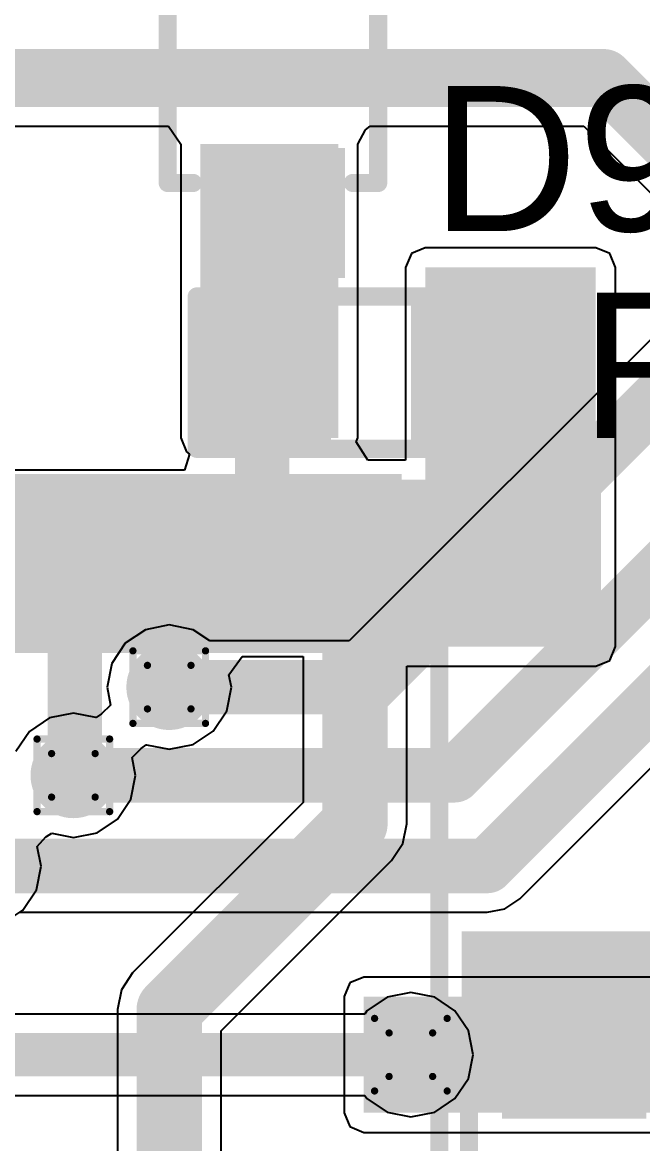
# Model space of a CAD drawing. Header units: inches. Extents: x -0.3 to 9.9, y -0.4 to 5.
# Drawn here: x 2.432 to 2.6028, y 0.5945 to 0.9035 of the extents above; entities that cross this region are included whole.
import ezdxf

# ---------------------------------------------------------------- set-up
doc = ezdxf.new("R2010")
doc.units = ezdxf.units.IN
doc.header["$MEASUREMENT"] = 0
for name, color, linetype in [('Bottom Layer', 5, 'Continuous'), ('Bottom Solder', 6, 'Continuous'), ('Drill Drawing', 1, 'Continuous'), ('Top Layer', 1, 'Continuous'), ('Top Overlay', 2, 'Continuous'), ('Top Paste', 8, 'Continuous'), ('Top Solder', 216, 'Continuous'), ('Via Holes', 16, 'Continuous')]:
    doc.layers.add(name, color=color, linetype=linetype)
doc.styles.add('Arial', font='', dxfattribs={"height": 0.2})
doc.styles.get('Arial').set_extended_font_data('Arial')

# ---------------------------------------------------------------- blocks, each defined once
blk = doc.blocks.new('14_TSSOP_55')
at = {"layer": 'Top Layer'}
for points in [[(-0.1299212, 0.08562995), (-0.0885826, 0.08562995), (-0.0885826, 0.06791345), (-0.1299212, 0.06791345)], [(0.0885827, 0.08562995), (0.1299213, 0.08562995), (0.1299213, 0.06791345), (0.0885827, 0.06791345)], [(-0.1299212, 0.06003935), (-0.0885826, 0.06003935), (-0.0885826, 0.04232285), (-0.1299212, 0.04232285)], [(0.0885827, 0.06003945), (0.1299213, 0.06003945), (0.1299213, 0.04232295), (0.0885827, 0.04232295)], [(-0.1299212, 0.03444885), (-0.0885826, 0.03444885), (-0.0885826, 0.01673235), (-0.1299212, 0.01673235)], [(0.0885827, 0.03444885), (0.1299213, 0.03444885), (0.1299213, 0.01673235), (0.0885827, 0.01673235)], [(-0.1299212, 0.00885825), (-0.0885826, 0.00885825), (-0.0885826, -0.00885825), (-0.1299212, -0.00885825)], [(0.0885827, 0.00885835), (0.1299213, 0.00885835), (0.1299213, -0.00885815), (0.0885827, -0.00885815)], [(-0.1299212, -0.01673225), (-0.0885826, -0.01673225), (-0.0885826, -0.03444875), (-0.1299212, -0.03444875)], [(0.0885827, -0.01673225), (0.1299213, -0.01673225), (0.1299213, -0.03444875), (0.0885827, -0.03444875)], [(-0.1299212, -0.04232285), (-0.0885826, -0.04232285), (-0.0885826, -0.06003935), (-0.1299212, -0.06003935)], [(0.0885827, -0.04232275), (0.1299213, -0.04232275), (0.1299213, -0.06003925), (0.0885827, -0.06003925)], [(-0.1299212, -0.06791335), (-0.0885826, -0.06791335), (-0.0885826, -0.08562985), (-0.1299212, -0.08562985)], [(0.0885827, -0.06791335), (0.1299213, -0.06791335), (0.1299213, -0.08562985), (0.0885827, -0.08562985)]]:
    blk.add_hatch(color=1, dxfattribs=at).paths.add_polyline_path(points)
at = {"layer": 'Top Overlay'}
blk.add_hatch(color=2, dxfattribs=at).paths.add_polyline_path([(-0.084112, 0.0680004), (-0.073112, 0.0680004), (-0.073112, 0.0860004), (-0.084112, 0.0860004)])
at = {"layer": 'Top Paste'}
for points in [[(-0.1299212, 0.08562995), (-0.0885826, 0.08562995), (-0.0885826, 0.06791345), (-0.1299212, 0.06791345)], [(0.0885827, 0.08562995), (0.1299213, 0.08562995), (0.1299213, 0.06791345), (0.0885827, 0.06791345)], [(-0.1299212, 0.06003935), (-0.0885826, 0.06003935), (-0.0885826, 0.04232285), (-0.1299212, 0.04232285)], [(0.0885827, 0.06003945), (0.1299213, 0.06003945), (0.1299213, 0.04232295), (0.0885827, 0.04232295)], [(-0.1299212, 0.03444885), (-0.0885826, 0.03444885), (-0.0885826, 0.01673235), (-0.1299212, 0.01673235)], [(0.0885827, 0.03444885), (0.1299213, 0.03444885), (0.1299213, 0.01673235), (0.0885827, 0.01673235)], [(-0.1299212, 0.00885825), (-0.0885826, 0.00885825), (-0.0885826, -0.00885825), (-0.1299212, -0.00885825)], [(0.0885827, 0.00885835), (0.1299213, 0.00885835), (0.1299213, -0.00885815), (0.0885827, -0.00885815)], [(-0.1299212, -0.01673225), (-0.0885826, -0.01673225), (-0.0885826, -0.03444875), (-0.1299212, -0.03444875)], [(0.0885827, -0.01673225), (0.1299213, -0.01673225), (0.1299213, -0.03444875), (0.0885827, -0.03444875)], [(-0.1299212, -0.04232285), (-0.0885826, -0.04232285), (-0.0885826, -0.06003935), (-0.1299212, -0.06003935)], [(0.0885827, -0.04232275), (0.1299213, -0.04232275), (0.1299213, -0.06003925), (0.0885827, -0.06003925)], [(-0.1299212, -0.06791335), (-0.0885826, -0.06791335), (-0.0885826, -0.08562985), (-0.1299212, -0.08562985)], [(0.0885827, -0.06791335), (0.1299213, -0.06791335), (0.1299213, -0.08562985), (0.0885827, -0.08562985)]]:
    blk.add_hatch(color=8, dxfattribs=at).paths.add_polyline_path(points)
at = {"layer": 'Top Solder'}
for points in [[(-0.1339212, 0.08962995), (-0.0845826, 0.08962995), (-0.0845826, 0.06391345), (-0.1339212, 0.06391345)], [(0.0845827, 0.08962995), (0.1339213, 0.08962995), (0.1339213, 0.06391345), (0.0845827, 0.06391345)], [(-0.1339212, 0.06403935), (-0.0845826, 0.06403935), (-0.0845826, 0.03832285), (-0.1339212, 0.03832285)], [(0.0845827, 0.06403945), (0.1339213, 0.06403945), (0.1339213, 0.03832295), (0.0845827, 0.03832295)], [(-0.1339212, 0.03844885), (-0.0845826, 0.03844885), (-0.0845826, 0.01273235), (-0.1339212, 0.01273235)], [(0.0845827, 0.03844885), (0.1339213, 0.03844885), (0.1339213, 0.01273235), (0.0845827, 0.01273235)], [(-0.1339212, 0.01285825), (-0.0845826, 0.01285825), (-0.0845826, -0.01285825), (-0.1339212, -0.01285825)], [(0.0845827, 0.01285835), (0.1339213, 0.01285835), (0.1339213, -0.01285815), (0.0845827, -0.01285815)], [(-0.1339212, -0.01273225), (-0.0845826, -0.01273225), (-0.0845826, -0.03844875), (-0.1339212, -0.03844875)], [(0.0845827, -0.01273225), (0.1339213, -0.01273225), (0.1339213, -0.03844875), (0.0845827, -0.03844875)], [(-0.1339212, -0.03832285), (-0.0845826, -0.03832285), (-0.0845826, -0.06403935), (-0.1339212, -0.06403935)], [(0.0845827, -0.03832275), (0.1339213, -0.03832275), (0.1339213, -0.06403925), (0.0845827, -0.06403925)], [(-0.1339212, -0.06391335), (-0.0845826, -0.06391335), (-0.0845826, -0.08962985), (-0.1339212, -0.08962985)], [(0.0845827, -0.06391335), (0.1339213, -0.06391335), (0.1339213, -0.08962985), (0.0845827, -0.08962985)]]:
    blk.add_hatch(color=216, dxfattribs=at).paths.add_polyline_path(points)
at = {"layer": 'Top Overlay'}
for points in [[(-0.09, 0.1, 0.005, 0.005, 0), (0.0900001, 0.1, 0.005, 0.005, 0)], [(-0.09, 0.1, 0.005, 0.005, 0), (-0.09, 0.092, 0.005, 0.005, 0)], [(0.0900001, 0.1, 0.005, 0.005, 0), (0.0900001, 0.092, 0.005, 0.005, 0)], [(-0.141, 0.082, 0.007874, 0.007874, 0), (-0.136, 0.077, 0.007874, 0.007874, 0)], [(-0.141, 0.082, 0.007874, 0.007874, 0), (-0.141, 0.072, 0.007874, 0.007874, 0)], [(-0.136, 0.077, 0.007874, 0.007874, 0), (-0.141, 0.072, 0.007874, 0.007874, 0)], [(-0.09, -0.0919999, 0.005, 0.005, 0), (-0.09, -0.0999999, 0.005, 0.005, 0)], [(0.0900001, -0.0919999, 0.005, 0.005, 0), (0.0900001, -0.0999999, 0.005, 0.005, 0)], [(-0.09, -0.0999999, 0.005, 0.005, 0), (0.0900001, -0.0999999, 0.005, 0.005, 0)]]:
    blk.add_lwpolyline(points, format="xyseb", dxfattribs=at)
for points in [[(-0.09125, 0.1, 0.0025, 0.0025, 1), (-0.08875, 0.1, 0.0025, 0.0025, 1)], [(-0.09125, 0.1, 0.0025, 0.0025, 1), (-0.08875, 0.1, 0.0025, 0.0025, 1)], [(0.0887501, 0.1, 0.0025, 0.0025, 1), (0.0912501, 0.1, 0.0025, 0.0025, 1)], [(0.0887501, 0.1, 0.0025, 0.0025, 1), (0.0912501, 0.1, 0.0025, 0.0025, 1)], [(-0.09125, 0.092, 0.0025, 0.0025, 1), (-0.08875, 0.092, 0.0025, 0.0025, 1)], [(0.0887501, 0.092, 0.0025, 0.0025, 1), (0.0912501, 0.092, 0.0025, 0.0025, 1)], [(-0.1429685, 0.082, 0.003937, 0.003937, 1), (-0.1390315, 0.082, 0.003937, 0.003937, 1)], [(-0.1429685, 0.082, 0.003937, 0.003937, 1), (-0.1390315, 0.082, 0.003937, 0.003937, 1)], [(-0.1379685, 0.077, 0.003937, 0.003937, 1), (-0.1340315, 0.077, 0.003937, 0.003937, 1)], [(-0.1379685, 0.077, 0.003937, 0.003937, 1), (-0.1340315, 0.077, 0.003937, 0.003937, 1)], [(-0.1429685, 0.072, 0.003937, 0.003937, 1), (-0.1390315, 0.072, 0.003937, 0.003937, 1)], [(-0.1429685, 0.072, 0.003937, 0.003937, 1), (-0.1390315, 0.072, 0.003937, 0.003937, 1)], [(-0.09125, -0.0919999, 0.0025, 0.0025, 1), (-0.08875, -0.0919999, 0.0025, 0.0025, 1)], [(0.0887501, -0.0919999, 0.0025, 0.0025, 1), (0.0912501, -0.0919999, 0.0025, 0.0025, 1)], [(-0.09125, -0.0999999, 0.0025, 0.0025, 1), (-0.08875, -0.0999999, 0.0025, 0.0025, 1)], [(-0.09125, -0.0999999, 0.0025, 0.0025, 1), (-0.08875, -0.0999999, 0.0025, 0.0025, 1)], [(0.0887501, -0.0999999, 0.0025, 0.0025, 1), (0.0912501, -0.0999999, 0.0025, 0.0025, 1)], [(0.0887501, -0.0999999, 0.0025, 0.0025, 1), (0.0912501, -0.0999999, 0.0025, 0.0025, 1)]]:
    blk.add_lwpolyline(points, format="xyseb", close=True, dxfattribs=at)
blk = doc.blocks.new('R___0603_95')
at = {"layer": 'Top Layer'}
for points in [[(-0.015, 0.0175), (-0.015, -0.0175), (-0.045, -0.0175), (-0.045, 0.0175)], [(0.045, 0.0175), (0.045, -0.0175), (0.015, -0.0175), (0.015, 0.0175)]]:
    blk.add_hatch(color=1, dxfattribs=at).paths.add_polyline_path(points)
at = {"layer": 'Top Paste'}
for points in [[(-0.015, 0.0175), (-0.015, -0.0175), (-0.045, -0.0175), (-0.045, 0.0175)], [(0.045, 0.0175), (0.045, -0.0175), (0.015, -0.0175), (0.015, 0.0175)]]:
    blk.add_hatch(color=8, dxfattribs=at).paths.add_polyline_path(points)
at = {"layer": 'Top Solder'}
for points in [[(-0.011, 0.0215), (-0.011, -0.0215), (-0.049, -0.0215), (-0.049, 0.0215)], [(0.049, 0.0215), (0.049, -0.0215), (0.011, -0.0215), (0.011, 0.0215)]]:
    blk.add_hatch(color=216, dxfattribs=at).paths.add_polyline_path(points)
at = {"layer": 'Top Overlay'}
for points in [[(-0.048, 0.021, 0.005, 0.005, 0), (0.048, 0.021, 0.005, 0.005, 0)], [(-0.048, -0.021, 0.005, 0.005, 0), (-0.048, 0.021, 0.005, 0.005, 0)], [(0.048, -0.021, 0.005, 0.005, 0), (0.048, 0.021, 0.005, 0.005, 0)], [(-0.048, -0.021, 0.005, 0.005, 0), (0.048, -0.021, 0.005, 0.005, 0)]]:
    blk.add_lwpolyline(points, format="xyseb", dxfattribs=at)
for points in [[(-0.04925, 0.021, 0.0025, 0.0025, 1), (-0.04675, 0.021, 0.0025, 0.0025, 1)], [(-0.04925, 0.021, 0.0025, 0.0025, 1), (-0.04675, 0.021, 0.0025, 0.0025, 1)], [(0.04675, 0.021, 0.0025, 0.0025, 1), (0.04925, 0.021, 0.0025, 0.0025, 1)], [(0.04675, 0.021, 0.0025, 0.0025, 1), (0.04925, 0.021, 0.0025, 0.0025, 1)], [(-0.04925, -0.021, 0.0025, 0.0025, 1), (-0.04675, -0.021, 0.0025, 0.0025, 1)], [(-0.04925, -0.021, 0.0025, 0.0025, 1), (-0.04675, -0.021, 0.0025, 0.0025, 1)], [(0.04675, -0.021, 0.0025, 0.0025, 1), (0.04925, -0.021, 0.0025, 0.0025, 1)], [(0.04675, -0.021, 0.0025, 0.0025, 1), (0.04925, -0.021, 0.0025, 0.0025, 1)]]:
    blk.add_lwpolyline(points, format="xyseb", close=True, dxfattribs=at)
blk = doc.blocks.new('SOD_323_158')
at = {"layer": 'Top Layer'}
for points in [[(-0.02952755, -0.01771655), (-0.06102365, -0.01771655), (-0.06102365, 0.01771655), (-0.02952755, 0.01771655)], [(0.06102365, -0.01771655), (0.02952755, -0.01771655), (0.02952755, 0.01771655), (0.06102365, 0.01771655)]]:
    blk.add_hatch(color=1, dxfattribs=at).paths.add_polyline_path(points)
at = {"layer": 'Top Overlay'}
for points in [[(-0.079, 0.019), (-0.036, 0.019), (-0.036, 0.031), (-0.079, 0.031)], [(-0.079, -0.02), (-0.062, -0.02), (-0.062, 0.02), (-0.079, 0.02)], [(-0.079, -0.031), (-0.036, -0.031), (-0.036, -0.019), (-0.079, -0.019)]]:
    blk.add_hatch(color=2, dxfattribs=at).paths.add_polyline_path(points)
at = {"layer": 'Top Paste'}
for points in [[(-0.02952755, -0.01771655), (-0.06102365, -0.01771655), (-0.06102365, 0.01771655), (-0.02952755, 0.01771655)], [(0.06102365, -0.01771655), (0.02952755, -0.01771655), (0.02952755, 0.01771655), (0.06102365, 0.01771655)]]:
    blk.add_hatch(color=8, dxfattribs=at).paths.add_polyline_path(points)
at = {"layer": 'Top Solder'}
for points in [[(-0.02736215, -0.01988195), (-0.06318905, -0.01988195), (-0.06318905, 0.01988195), (-0.02736215, 0.01988195)], [(0.06318905, -0.01988195), (0.02736215, -0.01988195), (0.02736215, 0.01988195), (0.06318905, 0.01988195)]]:
    blk.add_hatch(color=216, dxfattribs=at).paths.add_polyline_path(points)
at = {"layer": 'Top Overlay'}
for points in [[(0.037, 0.029, 0.005, 0.005, 0), (-0.036, 0.029, 0.005, 0.005, 0)], [(0.037, 0.022, 0.005, 0.005, 0), (0.037, 0.029, 0.005, 0.005, 0)], [(0.037, -0.029, 0.005, 0.005, 0), (0.037, -0.022, 0.005, 0.005, 0)], [(0.037, -0.029, 0.005, 0.005, 0), (-0.036, -0.029, 0.005, 0.005, 0)]]:
    blk.add_lwpolyline(points, format="xyseb", dxfattribs=at)
for points in [[(-0.03725, 0.029, 0.0025, 0.0025, 1), (-0.03475, 0.029, 0.0025, 0.0025, 1)], [(0.03575, 0.029, 0.0025, 0.0025, 1), (0.03825, 0.029, 0.0025, 0.0025, 1)], [(0.03575, 0.029, 0.0025, 0.0025, 1), (0.03825, 0.029, 0.0025, 0.0025, 1)], [(0.03575, 0.022, 0.0025, 0.0025, 1), (0.03825, 0.022, 0.0025, 0.0025, 1)], [(0.03575, -0.022, 0.0025, 0.0025, 1), (0.03825, -0.022, 0.0025, 0.0025, 1)], [(-0.03725, -0.029, 0.0025, 0.0025, 1), (-0.03475, -0.029, 0.0025, 0.0025, 1)], [(0.03575, -0.029, 0.0025, 0.0025, 1), (0.03825, -0.029, 0.0025, 0.0025, 1)], [(0.03575, -0.029, 0.0025, 0.0025, 1), (0.03825, -0.029, 0.0025, 0.0025, 1)]]:
    blk.add_lwpolyline(points, format="xyseb", close=True, dxfattribs=at)
blk = doc.blocks.new('SOD_323_160')
at = {"layer": 'Top Layer'}
for points in [[(-0.02952755, -0.01771655), (-0.06102365, -0.01771655), (-0.06102365, 0.01771655), (-0.02952755, 0.01771655)], [(0.06102365, -0.01771655), (0.02952755, -0.01771655), (0.02952755, 0.01771655), (0.06102365, 0.01771655)]]:
    blk.add_hatch(color=1, dxfattribs=at).paths.add_polyline_path(points)
at = {"layer": 'Top Overlay'}
for points in [[(-0.079, 0.019), (-0.036, 0.019), (-0.036, 0.031), (-0.079, 0.031)], [(-0.079, -0.02), (-0.062, -0.02), (-0.062, 0.02), (-0.079, 0.02)], [(-0.079, -0.031), (-0.036, -0.031), (-0.036, -0.019), (-0.079, -0.019)]]:
    blk.add_hatch(color=2, dxfattribs=at).paths.add_polyline_path(points)
at = {"layer": 'Top Paste'}
for points in [[(-0.02952755, -0.01771655), (-0.06102365, -0.01771655), (-0.06102365, 0.01771655), (-0.02952755, 0.01771655)], [(0.06102365, -0.01771655), (0.02952755, -0.01771655), (0.02952755, 0.01771655), (0.06102365, 0.01771655)]]:
    blk.add_hatch(color=8, dxfattribs=at).paths.add_polyline_path(points)
at = {"layer": 'Top Solder'}
for points in [[(-0.02736215, -0.01988195), (-0.06318905, -0.01988195), (-0.06318905, 0.01988195), (-0.02736215, 0.01988195)], [(0.06318905, -0.01988195), (0.02736215, -0.01988195), (0.02736215, 0.01988195), (0.06318905, 0.01988195)]]:
    blk.add_hatch(color=216, dxfattribs=at).paths.add_polyline_path(points)
at = {"layer": 'Top Overlay'}
for points in [[(0.037, 0.029, 0.005, 0.005, 0), (-0.036, 0.029, 0.005, 0.005, 0)], [(0.037, 0.022, 0.005, 0.005, 0), (0.037, 0.029, 0.005, 0.005, 0)], [(0.037, -0.029, 0.005, 0.005, 0), (0.037, -0.022, 0.005, 0.005, 0)], [(0.037, -0.029, 0.005, 0.005, 0), (-0.036, -0.029, 0.005, 0.005, 0)]]:
    blk.add_lwpolyline(points, format="xyseb", dxfattribs=at)
for points in [[(-0.03725, 0.029, 0.0025, 0.0025, 1), (-0.03475, 0.029, 0.0025, 0.0025, 1)], [(0.03575, 0.029, 0.0025, 0.0025, 1), (0.03825, 0.029, 0.0025, 0.0025, 1)], [(0.03575, 0.029, 0.0025, 0.0025, 1), (0.03825, 0.029, 0.0025, 0.0025, 1)], [(0.03575, 0.022, 0.0025, 0.0025, 1), (0.03825, 0.022, 0.0025, 0.0025, 1)], [(0.03575, -0.022, 0.0025, 0.0025, 1), (0.03825, -0.022, 0.0025, 0.0025, 1)], [(-0.03725, -0.029, 0.0025, 0.0025, 1), (-0.03475, -0.029, 0.0025, 0.0025, 1)], [(0.03575, -0.029, 0.0025, 0.0025, 1), (0.03825, -0.029, 0.0025, 0.0025, 1)], [(0.03575, -0.029, 0.0025, 0.0025, 1), (0.03825, -0.029, 0.0025, 0.0025, 1)]]:
    blk.add_lwpolyline(points, format="xyseb", close=True, dxfattribs=at)
blk = doc.blocks.new('C___0603_207')
at = {"layer": 'Top Layer'}
for points in [[(-0.015, 0.0175), (-0.015, -0.0175), (-0.045, -0.0175), (-0.045, 0.0175)], [(0.045, 0.0175), (0.045, -0.0175), (0.015, -0.0175), (0.015, 0.0175)]]:
    blk.add_hatch(color=1, dxfattribs=at).paths.add_polyline_path(points)
at = {"layer": 'Top Paste'}
for points in [[(-0.015, 0.0175), (-0.015, -0.0175), (-0.045, -0.0175), (-0.045, 0.0175)], [(0.045, 0.0175), (0.045, -0.0175), (0.015, -0.0175), (0.015, 0.0175)]]:
    blk.add_hatch(color=8, dxfattribs=at).paths.add_polyline_path(points)
at = {"layer": 'Top Solder'}
for points in [[(-0.0126378, 0.0198622), (-0.0126378, -0.0198622), (-0.0473622, -0.0198622), (-0.0473622, 0.0198622)], [(0.0473622, 0.0198622), (0.0473622, -0.0198622), (0.0126378, -0.0198622), (0.0126378, 0.0198622)]]:
    blk.add_hatch(color=216, dxfattribs=at).paths.add_polyline_path(points)
at = {"layer": 'Top Overlay'}
for points in [[(-0.049, 0.021, 0.005, 0.005, 0), (-0.049, -0.021, 0.005, 0.005, 0)], [(-0.018, 0.021, 0.005, 0.005, 0), (-0.049, 0.021, 0.005, 0.005, 0)], [(0.049, 0.021, 0.005, 0.005, 0), (0.018, 0.021, 0.005, 0.005, 0)], [(0.049, 0.021, 0.005, 0.005, 0), (0.049, -0.021, 0.005, 0.005, 0)], [(-0.018, -0.021, 0.005, 0.005, 0), (-0.049, -0.021, 0.005, 0.005, 0)], [(0.049, -0.021, 0.005, 0.005, 0), (0.018, -0.021, 0.005, 0.005, 0)]]:
    blk.add_lwpolyline(points, format="xyseb", dxfattribs=at)
for points in [[(-0.05025, 0.021, 0.0025, 0.0025, 1), (-0.04775, 0.021, 0.0025, 0.0025, 1)], [(-0.05025, 0.021, 0.0025, 0.0025, 1), (-0.04775, 0.021, 0.0025, 0.0025, 1)], [(-0.01925, 0.021, 0.0025, 0.0025, 1), (-0.01675, 0.021, 0.0025, 0.0025, 1)], [(0.01675, 0.021, 0.0025, 0.0025, 1), (0.01925, 0.021, 0.0025, 0.0025, 1)], [(0.04775, 0.021, 0.0025, 0.0025, 1), (0.05025, 0.021, 0.0025, 0.0025, 1)], [(0.04775, 0.021, 0.0025, 0.0025, 1), (0.05025, 0.021, 0.0025, 0.0025, 1)], [(-0.05025, -0.021, 0.0025, 0.0025, 1), (-0.04775, -0.021, 0.0025, 0.0025, 1)], [(-0.05025, -0.021, 0.0025, 0.0025, 1), (-0.04775, -0.021, 0.0025, 0.0025, 1)], [(-0.01925, -0.021, 0.0025, 0.0025, 1), (-0.01675, -0.021, 0.0025, 0.0025, 1)], [(0.01675, -0.021, 0.0025, 0.0025, 1), (0.01925, -0.021, 0.0025, 0.0025, 1)], [(0.04775, -0.021, 0.0025, 0.0025, 1), (0.05025, -0.021, 0.0025, 0.0025, 1)], [(0.04775, -0.021, 0.0025, 0.0025, 1), (0.05025, -0.021, 0.0025, 0.0025, 1)]]:
    blk.add_lwpolyline(points, format="xyseb", close=True, dxfattribs=at)

msp = doc.modelspace()

# ---------------------------------------------------------------- hatches: boundary and pattern name
at = {"layer": 'Bottom Layer'}
h = msp.add_hatch(color=5, dxfattribs=at)
edge = h.paths.add_edge_path()
edge.add_arc((2.4724131, 0.720311), 0.011811, 0, 360)
h = msp.add_hatch(color=5, dxfattribs=at)
edge = h.paths.add_edge_path()
edge.add_arc((2.446, 0.696), 0.011811, 0, 360)
h = msp.add_hatch(color=5, dxfattribs=at)
edge = h.paths.add_edge_path()
edge.add_arc((2.539, 0.619), 0.011811, 0, 360)
at = {"layer": 'Bottom Solder'}
h = msp.add_hatch(color=6, dxfattribs=at)
edge = h.paths.add_edge_path()
edge.add_arc((2.4724131, 0.720311), 0.0059055, 0, 360)
h = msp.add_hatch(color=6, dxfattribs=at)
edge = h.paths.add_edge_path()
edge.add_arc((2.446, 0.696), 0.0059055, 0, 360)
h = msp.add_hatch(color=6, dxfattribs=at)
edge = h.paths.add_edge_path()
edge.add_arc((2.539, 0.619), 0.0059055, 0, 360)
at = {"layer": 'Top Layer'}
for points in [[(2.481, 0.789), (2.519, 0.789), (2.519, 0.87), (2.481, 0.87)], [(2.5899611, 0.836), (2.5429611, 0.836), (2.5429611, 0.731504), (2.5899611, 0.731504)], [(2.5139611, 0.7315039), (2.5899611, 0.7315039), (2.5899611, 0.7775039), (2.5139611, 0.7775039)], [(2.526, 0.603), (2.662, 0.603), (2.662, 0.635), (2.526, 0.635)]]:
    msp.add_hatch(color=1, dxfattribs=at).paths.add_polyline_path(points)
h = msp.add_hatch(color=1, dxfattribs=at)
edge = h.paths.add_edge_path()
edge.add_arc((2.4724131, 0.720311), 0.011811, 0, 360)
h = msp.add_hatch(color=1, dxfattribs=at)
edge = h.paths.add_edge_path()
edge.add_arc((2.446, 0.696), 0.011811, 0, 360)
h = msp.add_hatch(color=1, dxfattribs=at)
edge = h.paths.add_edge_path()
edge.add_arc((2.539, 0.619), 0.011811, 0, 360)
at = {"layer": 'Top Solder'}
h = msp.add_hatch(color=216, dxfattribs=at)
edge = h.paths.add_edge_path()
edge.add_arc((2.4724131, 0.720311), 0.0059055, 0, 360)
h = msp.add_hatch(color=216, dxfattribs=at)
edge = h.paths.add_edge_path()
edge.add_arc((2.446, 0.696), 0.0059055, 0, 360)
h = msp.add_hatch(color=216, dxfattribs=at)
edge = h.paths.add_edge_path()
edge.add_arc((2.539, 0.619), 0.0059055, 0, 360)
at = {"layer": 'Via Holes'}
h = msp.add_hatch(color=7, dxfattribs=at)
edge = h.paths.add_edge_path()
edge.add_arc((2.4724131, 0.720311), 0.0059055, 0, 360)
h = msp.add_hatch(color=7, dxfattribs=at)
edge = h.paths.add_edge_path()
edge.add_arc((2.446, 0.696), 0.0059055, 0, 360)
h = msp.add_hatch(color=7, dxfattribs=at)
edge = h.paths.add_edge_path()
edge.add_arc((2.539, 0.619), 0.0059055, 0, 360)

# ---------------------------------------------------------------- linework, layer by layer
at = {"layer": 'Bottom Layer'}
for p, q in [((2.6102551, 0.8212791), (2.5220319, 0.7330559)), ((2.569012, 0.661988), (2.6883482, 0.7813242)), ((2.4658538, 0.7361466), (2.4602931, 0.732431)), ((2.4724131, 0.7374513), (2.4658538, 0.7361466)), ((2.4789724, 0.7361466), (2.4724131, 0.7374513)), ((2.4835979, 0.7330559), (2.4789724, 0.7361466)), ((2.4602931, 0.732431), (2.4565775, 0.7268703)), ((2.5220319, 0.7330559), (2.4835979, 0.7330559)), ((2.4565775, 0.7268703), (2.4552728, 0.720311)), ((2.4552728, 0.720311), (2.4562535, 0.7153807)), ((2.4562535, 0.7153807), (2.4537102, 0.7129401)), ((2.4394407, 0.7118356), (2.43388, 0.70812)), ((2.446, 0.7131403), (2.4394407, 0.7118356)), ((2.4522359, 0.7118999), (2.446, 0.7131403)), ((2.4523191, 0.7119354), (2.4522359, 0.7118999)), ((2.4537102, 0.7129401), (2.4523191, 0.7119354)), ((2.43388, 0.70812), (2.4301644, 0.7025593)), ((2.5648773, 0.6592252), (2.569012, 0.661988)), ((2.4311848, 0.6582551), (2.56, 0.6582551)), ((2.56, 0.6582551), (2.5648773, 0.6592252)), ((2.5324407, 0.6348356), (2.52688, 0.63112)), ((2.539, 0.6361403), (2.5324407, 0.6348356)), ((2.5455593, 0.6348356), (2.539, 0.6361403)), ((2.55112, 0.63112), (2.5455593, 0.6348356)), ((2.52688, 0.63112), (2.5262756, 0.6302155)), ((2.5548356, 0.6255593), (2.55112, 0.63112)), ((2.5262756, 0.6302155), (2.4096456, 0.6302155)), ((2.5561403, 0.619), (2.5548356, 0.6255593)), ((2.5548356, 0.6124407), (2.5561403, 0.619)), ((2.55112, 0.60688), (2.5548356, 0.6124407)), ((2.4050005, 0.6077845), (2.5262756, 0.6077845)), ((2.5262756, 0.6077845), (2.52688, 0.60688)), ((2.52688, 0.60688), (2.5324407, 0.6031644)), ((2.5455593, 0.6031644), (2.55112, 0.60688)), ((2.5324407, 0.6031644), (2.539, 0.6018597)), ((2.539, 0.6018597), (2.5455593, 0.6031644))]:
    msp.add_line(p, q, dxfattribs=at)
for points in [[(2.527311, 0.720311, 0.015, 0.015, 0), (2.623, 0.816, 0.015, 0.015, 0)], [(2.551, 0.696, 0.015, 0.015, 0), (2.655, 0.8, 0.015, 0.015, 0)], [(2.56, 0.671, 0.015, 0.015, 0), (2.6793362, 0.7903362, 0.015, 0.015, 0)], [(2.4724131, 0.720311, 0.015, 0.015, 0), (2.527311, 0.720311, 0.015, 0.015, 0)], [(2.446, 0.696, 0.015, 0.015, 0), (2.551, 0.696, 0.015, 0.015, 0)], [(2.42, 0.671, 0.015, 0.015, 0), (2.56, 0.671, 0.015, 0.015, 0)], [(2.405, 0.619, 0.012, 0.012, 0), (2.539, 0.619, 0.012, 0.012, 0)]]:
    msp.add_lwpolyline(points, format="xyseb", dxfattribs=at)
for points in [[(2.4686631, 0.720311, 0.0075, 0.0075, 1), (2.4761631, 0.720311, 0.0075, 0.0075, 1)], [(2.523561, 0.720311, 0.0075, 0.0075, 1), (2.531061, 0.720311, 0.0075, 0.0075, 1)], [(2.523561, 0.720311, 0.0075, 0.0075, 1), (2.531061, 0.720311, 0.0075, 0.0075, 1)], [(2.44225, 0.696, 0.0075, 0.0075, 1), (2.44975, 0.696, 0.0075, 0.0075, 1)], [(2.54725, 0.696, 0.0075, 0.0075, 1), (2.55475, 0.696, 0.0075, 0.0075, 1)], [(2.54725, 0.696, 0.0075, 0.0075, 1), (2.55475, 0.696, 0.0075, 0.0075, 1)], [(2.55625, 0.671, 0.0075, 0.0075, 1), (2.56375, 0.671, 0.0075, 0.0075, 1)], [(2.55625, 0.671, 0.0075, 0.0075, 1), (2.56375, 0.671, 0.0075, 0.0075, 1)], [(2.536, 0.619, 0.006, 0.006, 1), (2.542, 0.619, 0.006, 0.006, 1)]]:
    msp.add_lwpolyline(points, format="xyseb", close=True, dxfattribs=at)
at = {"layer": 'Drill Drawing'}
for points in [[(2.4624131, 0.730311, 0.002, 0.002, 0), (2.4824131, 0.730311, 0.002, 0.002, 0)], [(2.4624131, 0.710311, 0.002, 0.002, 0), (2.4624131, 0.730311, 0.002, 0.002, 0)], [(2.4824131, 0.710311, 0.002, 0.002, 0), (2.4824131, 0.730311, 0.002, 0.002, 0)], [(2.4664131, 0.726311, 0.002, 0.002, 0), (2.4784131, 0.726311, 0.002, 0.002, 0)], [(2.4664131, 0.714311, 0.002, 0.002, 0), (2.4664131, 0.726311, 0.002, 0.002, 0)], [(2.4784131, 0.714311, 0.002, 0.002, 0), (2.4784131, 0.726311, 0.002, 0.002, 0)], [(2.4664131, 0.714311, 0.002, 0.002, 0), (2.4784131, 0.714311, 0.002, 0.002, 0)], [(2.4624131, 0.710311, 0.002, 0.002, 0), (2.4824131, 0.710311, 0.002, 0.002, 0)], [(2.436, 0.706, 0.002, 0.002, 0), (2.456, 0.706, 0.002, 0.002, 0)], [(2.436, 0.686, 0.002, 0.002, 0), (2.436, 0.706, 0.002, 0.002, 0)], [(2.456, 0.686, 0.002, 0.002, 0), (2.456, 0.706, 0.002, 0.002, 0)], [(2.44, 0.702, 0.002, 0.002, 0), (2.452, 0.702, 0.002, 0.002, 0)], [(2.44, 0.69, 0.002, 0.002, 0), (2.44, 0.702, 0.002, 0.002, 0)], [(2.452, 0.69, 0.002, 0.002, 0), (2.452, 0.702, 0.002, 0.002, 0)], [(2.44, 0.69, 0.002, 0.002, 0), (2.452, 0.69, 0.002, 0.002, 0)], [(2.436, 0.686, 0.002, 0.002, 0), (2.456, 0.686, 0.002, 0.002, 0)], [(2.529, 0.629, 0.002, 0.002, 0), (2.549, 0.629, 0.002, 0.002, 0)], [(2.529, 0.609, 0.002, 0.002, 0), (2.529, 0.629, 0.002, 0.002, 0)], [(2.549, 0.609, 0.002, 0.002, 0), (2.549, 0.629, 0.002, 0.002, 0)], [(2.533, 0.625, 0.002, 0.002, 0), (2.545, 0.625, 0.002, 0.002, 0)], [(2.533, 0.613, 0.002, 0.002, 0), (2.533, 0.625, 0.002, 0.002, 0)], [(2.545, 0.613, 0.002, 0.002, 0), (2.545, 0.625, 0.002, 0.002, 0)], [(2.533, 0.613, 0.002, 0.002, 0), (2.545, 0.613, 0.002, 0.002, 0)], [(2.529, 0.609, 0.002, 0.002, 0), (2.549, 0.609, 0.002, 0.002, 0)]]:
    msp.add_lwpolyline(points, format="xyseb", dxfattribs=at)
for points in [[(2.4619131, 0.730311, 0.001, 0.001, 1), (2.4629131, 0.730311, 0.001, 0.001, 1)], [(2.4619131, 0.730311, 0.001, 0.001, 1), (2.4629131, 0.730311, 0.001, 0.001, 1)], [(2.4819131, 0.730311, 0.001, 0.001, 1), (2.4829131, 0.730311, 0.001, 0.001, 1)], [(2.4819131, 0.730311, 0.001, 0.001, 1), (2.4829131, 0.730311, 0.001, 0.001, 1)], [(2.4659131, 0.726311, 0.001, 0.001, 1), (2.4669131, 0.726311, 0.001, 0.001, 1)], [(2.4659131, 0.726311, 0.001, 0.001, 1), (2.4669131, 0.726311, 0.001, 0.001, 1)], [(2.4779131, 0.726311, 0.001, 0.001, 1), (2.4789131, 0.726311, 0.001, 0.001, 1)], [(2.4779131, 0.726311, 0.001, 0.001, 1), (2.4789131, 0.726311, 0.001, 0.001, 1)], [(2.4659131, 0.714311, 0.001, 0.001, 1), (2.4669131, 0.714311, 0.001, 0.001, 1)], [(2.4659131, 0.714311, 0.001, 0.001, 1), (2.4669131, 0.714311, 0.001, 0.001, 1)], [(2.4779131, 0.714311, 0.001, 0.001, 1), (2.4789131, 0.714311, 0.001, 0.001, 1)], [(2.4779131, 0.714311, 0.001, 0.001, 1), (2.4789131, 0.714311, 0.001, 0.001, 1)], [(2.4619131, 0.710311, 0.001, 0.001, 1), (2.4629131, 0.710311, 0.001, 0.001, 1)], [(2.4619131, 0.710311, 0.001, 0.001, 1), (2.4629131, 0.710311, 0.001, 0.001, 1)], [(2.4819131, 0.710311, 0.001, 0.001, 1), (2.4829131, 0.710311, 0.001, 0.001, 1)], [(2.4819131, 0.710311, 0.001, 0.001, 1), (2.4829131, 0.710311, 0.001, 0.001, 1)], [(2.4355, 0.706, 0.001, 0.001, 1), (2.4365, 0.706, 0.001, 0.001, 1)], [(2.4355, 0.706, 0.001, 0.001, 1), (2.4365, 0.706, 0.001, 0.001, 1)], [(2.4555, 0.706, 0.001, 0.001, 1), (2.4565, 0.706, 0.001, 0.001, 1)], [(2.4555, 0.706, 0.001, 0.001, 1), (2.4565, 0.706, 0.001, 0.001, 1)], [(2.4395, 0.702, 0.001, 0.001, 1), (2.4405, 0.702, 0.001, 0.001, 1)], [(2.4395, 0.702, 0.001, 0.001, 1), (2.4405, 0.702, 0.001, 0.001, 1)], [(2.4515, 0.702, 0.001, 0.001, 1), (2.4525, 0.702, 0.001, 0.001, 1)], [(2.4515, 0.702, 0.001, 0.001, 1), (2.4525, 0.702, 0.001, 0.001, 1)], [(2.4395, 0.69, 0.001, 0.001, 1), (2.4405, 0.69, 0.001, 0.001, 1)], [(2.4395, 0.69, 0.001, 0.001, 1), (2.4405, 0.69, 0.001, 0.001, 1)], [(2.4515, 0.69, 0.001, 0.001, 1), (2.4525, 0.69, 0.001, 0.001, 1)], [(2.4515, 0.69, 0.001, 0.001, 1), (2.4525, 0.69, 0.001, 0.001, 1)], [(2.4355, 0.686, 0.001, 0.001, 1), (2.4365, 0.686, 0.001, 0.001, 1)], [(2.4355, 0.686, 0.001, 0.001, 1), (2.4365, 0.686, 0.001, 0.001, 1)], [(2.4555, 0.686, 0.001, 0.001, 1), (2.4565, 0.686, 0.001, 0.001, 1)], [(2.4555, 0.686, 0.001, 0.001, 1), (2.4565, 0.686, 0.001, 0.001, 1)], [(2.5285, 0.629, 0.001, 0.001, 1), (2.5295, 0.629, 0.001, 0.001, 1)], [(2.5285, 0.629, 0.001, 0.001, 1), (2.5295, 0.629, 0.001, 0.001, 1)], [(2.5485, 0.629, 0.001, 0.001, 1), (2.5495, 0.629, 0.001, 0.001, 1)], [(2.5485, 0.629, 0.001, 0.001, 1), (2.5495, 0.629, 0.001, 0.001, 1)], [(2.5325, 0.625, 0.001, 0.001, 1), (2.5335, 0.625, 0.001, 0.001, 1)], [(2.5325, 0.625, 0.001, 0.001, 1), (2.5335, 0.625, 0.001, 0.001, 1)], [(2.5445, 0.625, 0.001, 0.001, 1), (2.5455, 0.625, 0.001, 0.001, 1)], [(2.5445, 0.625, 0.001, 0.001, 1), (2.5455, 0.625, 0.001, 0.001, 1)], [(2.5325, 0.613, 0.001, 0.001, 1), (2.5335, 0.613, 0.001, 0.001, 1)], [(2.5325, 0.613, 0.001, 0.001, 1), (2.5335, 0.613, 0.001, 0.001, 1)], [(2.5445, 0.613, 0.001, 0.001, 1), (2.5455, 0.613, 0.001, 0.001, 1)], [(2.5445, 0.613, 0.001, 0.001, 1), (2.5455, 0.613, 0.001, 0.001, 1)], [(2.5285, 0.609, 0.001, 0.001, 1), (2.5295, 0.609, 0.001, 0.001, 1)], [(2.5285, 0.609, 0.001, 0.001, 1), (2.5295, 0.609, 0.001, 0.001, 1)], [(2.5485, 0.609, 0.001, 0.001, 1), (2.5495, 0.609, 0.001, 0.001, 1)], [(2.5485, 0.609, 0.001, 0.001, 1), (2.5495, 0.609, 0.001, 0.001, 1)]]:
    msp.add_lwpolyline(points, format="xyseb", close=True, dxfattribs=at)
at = {"layer": 'Top Layer'}
for p, q in [((1.9267047, 0.8749343), (2.4722198, 0.8749343)), ((2.4722198, 0.8749343), (2.475588, 0.8699999)), ((2.5264537, 0.8739014), (2.5277802, 0.8749343)), ((2.5277802, 0.8749343), (2.5866764, 0.8749343)), ((2.5866764, 0.8749343), (2.6064181, 0.8551926)), ((2.524412, 0.8699999), (2.5264537, 0.8739014)), ((2.475588, 0.8699999), (2.475588, 0.789)), ((2.524412, 0.789), (2.524412, 0.8699999)), ((2.5429611, 0.841412), (2.5391342, 0.8398269)), ((2.5899611, 0.841412), (2.5429611, 0.841412)), ((2.593788, 0.8398269), (2.5899611, 0.841412)), ((2.5391342, 0.8398269), (2.5375491, 0.836)), ((2.5953731, 0.836), (2.593788, 0.8398269)), ((2.5375491, 0.836), (2.5375491, 0.7829159)), ((2.5953731, 0.7315039), (2.5953731, 0.836)), ((2.475588, 0.789), (2.477173, 0.785173)), ((2.523963, 0.787916), (2.524412, 0.789)), ((2.477173, 0.785173), (2.4779999, 0.7845)), ((2.5271026, 0.7829159), (2.523963, 0.787916)), ((2.4779999, 0.7845), (2.4766016, 0.7800792)), ((2.5375491, 0.7829159), (2.5271026, 0.7829159)), ((2.4766016, 0.7800792), (2.3889091, 0.7800792)), ((2.593788, 0.727677), (2.5953731, 0.7315039)), ((2.4888712, 0.7237405), (2.4925548, 0.7287406)), ((2.4925548, 0.7287406), (2.5093199, 0.7287406)), ((2.5093199, 0.7287406), (2.5093199, 0.6885458)), ((2.5899611, 0.7260919), (2.593788, 0.727677)), ((2.4895534, 0.720311), (2.4888712, 0.7237405)), ((2.5378685, 0.6826336), (2.5378685, 0.7260919)), ((2.5378685, 0.7260919), (2.5899611, 0.7260919)), ((2.4882487, 0.7137517), (2.4895534, 0.720311)), ((2.4845331, 0.708191), (2.4882487, 0.7137517)), ((2.4789724, 0.7044754), (2.4845331, 0.708191)), ((2.4621596, 0.7009303), (2.4647029, 0.7033709)), ((2.4647029, 0.7033709), (2.466094, 0.7043756)), ((2.466094, 0.7043756), (2.4661772, 0.7044111)), ((2.4661772, 0.7044111), (2.4724131, 0.7031707)), ((2.4724131, 0.7031707), (2.4789724, 0.7044754)), ((2.4631403, 0.696), (2.4621596, 0.7009303)), ((2.4618356, 0.6894407), (2.4631403, 0.696)), ((2.45812, 0.68388), (2.4618356, 0.6894407)), ((2.5093199, 0.6885458), (2.4623196, 0.6415455)), ((2.4525593, 0.6801644), (2.45812, 0.68388)), ((2.4385887, 0.6791811), (2.4400515, 0.6800429)), ((2.4400515, 0.6800429), (2.446, 0.6788597)), ((2.446, 0.6788597), (2.4525593, 0.6801644)), ((2.5367819, 0.6771706), (2.5378686, 0.6826331)), ((2.5378686, 0.6826331), (2.5378685, 0.6826336)), ((2.4360649, 0.6764066), (2.4384541, 0.6790661)), ((2.4384541, 0.6790661), (2.4385887, 0.6791811)), ((2.5336877, 0.6725396), (2.5367819, 0.6771706)), ((2.4371403, 0.671), (2.4360649, 0.6764066)), ((2.4358356, 0.6644407), (2.4371403, 0.671)), ((2.4866874, 0.6255393), (2.5336877, 0.6725396)), ((2.43212, 0.65888), (2.4358356, 0.6644407)), ((2.4265593, 0.6551644), (2.43212, 0.65888)), ((2.4623196, 0.6415455), (2.4592254, 0.6369145)), ((2.526, 0.640412), (2.5221731, 0.6388269)), ((2.662, 0.640412), (2.526, 0.640412)), ((2.4592254, 0.6369145), (2.4581387, 0.631452)), ((2.5221731, 0.6388269), (2.520588, 0.635)), ((2.520588, 0.635), (2.520588, 0.603)), ((2.4581387, 0.631452), (2.4581388, 0.6314515)), ((2.4581388, 0.6314515), (2.4581388, 0.5824439)), ((2.4866874, 0.5824439), (2.4866874, 0.6255393)), ((2.520588, 0.603), (2.5221731, 0.5991731)), ((2.5221731, 0.5991731), (2.526, 0.597588)), ((2.526, 0.597588), (2.662, 0.597588))]:
    msp.add_line(p, q, dxfattribs=at)
for points in [[(1.916189, 0.888189, 0.016, 0.016, 0), (2.5921667, 0.888189, 0.016, 0.016, 0)], [(2.5921667, 0.888189, 0.016, 0.016, 0), (2.6223557, 0.858, 0.016, 0.016, 0)], [(2.498, 0.807, 0.022, 0.022, 0), (2.4980018, 0.8069982, 0.022, 0.022, 0)], [(2.4980018, 0.7544117, 0.015, 0.015, 0), (2.4980018, 0.8069982, 0.015, 0.015, 0)], [(2.5235942, 0.6826331, 0.018, 0.018, 0), (2.5235942, 0.7544099, 0.018, 0.018, 0)], [(2.4464112, 0.7539986, 0.015, 0.015, 0), (2.4468225, 0.7544099, 0.015, 0.015, 0)], [(2.4464112, 0.6964112, 0.015, 0.015, 0), (2.4464112, 0.7539986, 0.015, 0.015, 0)], [(2.4724131, 0.720311, 0.015, 0.015, 0), (2.4724131, 0.7544099, 0.015, 0.015, 0)], [(2.446, 0.696, 0.015, 0.015, 0), (2.4464112, 0.6964112, 0.015, 0.015, 0)], [(2.4724131, 0.631452, 0.018, 0.018, 0), (2.5235942, 0.6826331, 0.018, 0.018, 0)], [(2.4724131, 0.573548, 0.018, 0.018, 0), (2.4724131, 0.631452, 0.018, 0.018, 0)]]:
    msp.add_lwpolyline(points, format="xyseb", dxfattribs=at)
for points in [[(2.5881667, 0.888189, 0.008, 0.008, 1), (2.5961667, 0.888189, 0.008, 0.008, 1)], [(2.5881667, 0.888189, 0.008, 0.008, 1), (2.5961667, 0.888189, 0.008, 0.008, 1)], [(2.4925, 0.807, 0.011, 0.011, 1), (2.5035, 0.807, 0.011, 0.011, 1)], [(2.4925018, 0.8069982, 0.011, 0.011, 1), (2.5035018, 0.8069982, 0.011, 0.011, 1)], [(2.4942518, 0.8069982, 0.0075, 0.0075, 1), (2.5017518, 0.8069982, 0.0075, 0.0075, 1)], [(2.5190942, 0.7544099, 0.009, 0.009, 1), (2.5280942, 0.7544099, 0.009, 0.009, 1)], [(2.4426612, 0.7539986, 0.0075, 0.0075, 1), (2.4501612, 0.7539986, 0.0075, 0.0075, 1)], [(2.4426612, 0.7539986, 0.0075, 0.0075, 1), (2.4501612, 0.7539986, 0.0075, 0.0075, 1)], [(2.4430725, 0.7544099, 0.0075, 0.0075, 1), (2.4505725, 0.7544099, 0.0075, 0.0075, 1)], [(2.4686631, 0.7544099, 0.0075, 0.0075, 1), (2.4761631, 0.7544099, 0.0075, 0.0075, 1)], [(2.4942518, 0.7544117, 0.0075, 0.0075, 1), (2.5017518, 0.7544117, 0.0075, 0.0075, 1)], [(2.4686631, 0.720311, 0.0075, 0.0075, 1), (2.4761631, 0.720311, 0.0075, 0.0075, 1)], [(2.44225, 0.696, 0.0075, 0.0075, 1), (2.44975, 0.696, 0.0075, 0.0075, 1)], [(2.4426612, 0.6964112, 0.0075, 0.0075, 1), (2.4501612, 0.6964112, 0.0075, 0.0075, 1)], [(2.4426612, 0.6964112, 0.0075, 0.0075, 1), (2.4501612, 0.6964112, 0.0075, 0.0075, 1)], [(2.5190942, 0.6826331, 0.009, 0.009, 1), (2.5280942, 0.6826331, 0.009, 0.009, 1)], [(2.5190942, 0.6826331, 0.009, 0.009, 1), (2.5280942, 0.6826331, 0.009, 0.009, 1)], [(2.4679131, 0.631452, 0.009, 0.009, 1), (2.4769131, 0.631452, 0.009, 0.009, 1)], [(2.4679131, 0.631452, 0.009, 0.009, 1), (2.4769131, 0.631452, 0.009, 0.009, 1)]]:
    msp.add_lwpolyline(points, format="xyseb", close=True, dxfattribs=at)

# ---------------------------------------------------------------- block references
for name, p, rotation in [('SOD_323_160', (2.501, 0.8962756), 270), ('14_TSSOP_55', (2.4468226, 0.6451579), 90), ('C___0603_207', (2.604, 0.755), 180), ('SOD_323_158', (2.584, 0.574), 270)]:
    msp.add_blockref(name, p, dxfattribs=dict(rotation=rotation))
msp.add_blockref('R___0603_95', (2.528, 0.807))

# ---------------------------------------------------------------- texts
at = {"layer": 'Top Overlay', "style": 'Arial'}
for s, p in [('D9', (2.5446775, 0.8460065)), ('R9', (2.5856775, 0.7890065))]:
    msp.add_text(s, height=0.04, dxfattribs=at).set_placement(p)

doc.saveas('drawing.dxf')
